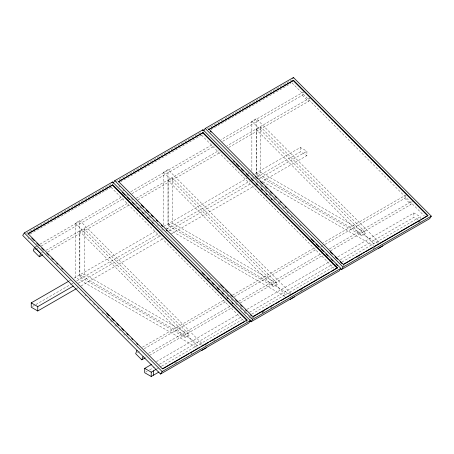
<?xml version="1.0" encoding="UTF-8"?>
<svg xmlns="http://www.w3.org/2000/svg" width="454" height="454" viewBox="0 0 454 454"><rect width="100%" height="100%" fill="white"/><g stroke="black" fill="none" stroke-linecap="round" stroke-linejoin="round"><path stroke-width="0.34" stroke-dasharray="2.27 1.7" d="M222.71 141.273L302.415 95.255L303.686 91.901L220.916 139.69M228.754 147.454L308.533 101.39L309.804 98.036L227.034 145.825M325.126 244.297L404.832 198.279L406.114 194.931L323.344 242.72M330.552 250.841L410.949 204.431L412.226 201.082M30.106 234.048L111.082 187.298L112.098 185.72M120.56 181.827L201.536 135.071L202.552 133.493M251.919 318.05L252.594 316.994M26.377 233.282L110.952 184.455M115.605 181.765L129.089 173.978M129.702 173.627L201.406 132.227M207.285 128.834L224.446 118.925M225.059 118.573L291.86 80.006M211.014 129.6L290.764 83.559M199.493 349.058L75.364 277.388L75.364 223.13L79.779 220.582L202.773 344.353M163.616 225.031L163.616 172.179L168.025 169.631L291.02 293.403M251.862 170.556L251.862 121.229L256.277 118.681L379.272 242.453M35.14 246.942L36.365 246.238L37.41 247.226M40.043 244.11L122.813 196.327M130.786 191.724L212.943 144.287M34.481 249.944L36.32 248.883M36.933 248.531L38.159 247.822M41.223 246.051L123.999 198.267M131.966 193.665L214.736 145.876M41.257 253.082L42.483 252.373M46.16 250.25L128.936 202.461M136.291 198.211L219.061 150.427M79.864 231.5L84.274 228.952L189.573 334.91L185.158 337.458L79.864 276.668L79.864 231.5L185.158 337.458M168.111 180.55L172.526 178.002L277.825 283.96L273.41 286.508L168.111 225.717L168.111 180.55L273.41 286.508M256.362 129.6L260.772 127.052L366.072 233.01L361.662 235.558L256.362 174.767L256.362 129.6L361.662 235.558M47.715 251.976L130.565 204.141M137.931 199.891L220.775 152.056M69.252 280.918L70.478 280.209M74.155 278.086L156.318 230.655M163.616 226.438L247.061 178.263M251.862 175.488L300.4 147.465L306.91 151.227L306.91 155.58L262.111 181.441M79.864 276.668L84.274 274.12L189.573 334.91M168.111 225.717L172.526 223.169L277.825 283.96M256.362 174.767L260.772 172.219L366.072 233.01M32.467 306.507L71.091 284.21M71.704 283.852L72.929 283.148M76.612 281.02L159.382 233.237M166.737 228.986L249.513 181.197M257.48 176.6L300.4 151.818L306.91 155.58M78.219 283.262L160.988 235.473M168.956 230.87L251.119 183.439M259.086 178.836L306.91 151.227M76.777 288.443L78.003 287.734M81.073 285.963L163.922 238.134M171.289 233.878L254.132 186.049M142.471 347.145L224.628 299.708M232.601 295.106L315.371 247.322M137.511 352.616L139.963 351.197M144.258 348.723L226.415 301.286M234.383 296.683L316.546 249.252M320.836 246.772L324.514 244.649M148.583 353.291L230.746 305.86M238.713 301.257L321.483 253.468M329.456 248.866L411.613 201.434M149.514 355.363L232.363 307.534M240.342 302.926L323.191 255.097M156.363 361.656L239.133 313.867M247.107 309.265L329.876 261.476M337.85 256.873L413.872 212.983L420.387 216.74L420.387 218.607M145.938 372.025L147.164 371.315M149.621 369.902L154.525 367.07M159.428 364.239L241.585 316.801M249.558 312.199L332.328 264.415M340.301 259.813L413.872 217.335L418.021 219.725M156.743 368.954L161.329 366.304M161.647 366.123L243.191 319.043M251.777 314.083L334.547 266.299M341.907 262.049L420.387 216.74M246.096 321.716L249.779 319.588M250.392 319.236L252.237 318.175M252.85 317.817L254.688 316.756M262.054 312.505L263.893 311.438M300.718 290.18L301.944 289.476M343.059 265.738L344.291 265.028M373.131 248.372L374.357 247.663M418.543 222.154L419.774 221.444M174.898 363.177L176.737 362.116M190.845 353.972L192.07 353.263M205.571 345.471L206.797 344.762M213.545 340.869L214.77 340.159M262.281 312.727L264.126 311.665M270.261 308.124L272.099 307.063M300.934 290.412L302.16 289.703M357.644 257.668L359.489 256.606M373.597 248.463L374.822 247.753M418.991 222.25L420.222 221.541M377.859 243.14L256.277 172.94L256.277 118.681M262.917 181.872L373.449 245.688M290.225 294.442L168.025 223.89L168.025 169.631M166.068 227.857L285.197 296.638M201.36 345.04L79.779 274.84L79.779 220.582M302.415 95.255L308.533 101.39M291.99 82.849L424.354 215.991M404.832 198.279L410.949 204.431M251.862 121.229L374.856 245.001M248.293 172.923L249.291 173.927M252.787 177.446L253.786 178.45M256.782 181.464L257.781 182.468M260.778 185.487L262.276 186.991M265.278 190.005L266.776 191.514M269.273 194.028L270.771 195.532M273.768 198.546L275.266 200.055M278.262 203.069L279.76 204.578M282.757 207.591L283.756 208.596M286.752 211.609L288.25 213.119M291.247 216.132L292.245 217.137M299.742 224.673L300.741 225.678M201.536 135.071L333.9 268.218M163.616 172.179L286.61 295.951M118.874 185.958L119.879 186.963M122.875 189.976L123.874 190.981M126.87 194L128.368 195.504M131.365 198.517L132.863 200.027M135.859 203.04L136.858 204.045M139.855 207.064L141.353 208.568M144.349 211.581L145.847 213.091M148.844 216.104L150.342 217.614M152.845 220.122L154.343 221.631M157.339 224.645L158.338 225.649M161.834 229.168L162.833 230.172M210.281 277.905L211.28 278.909M218.777 286.446L219.776 287.45M222.772 290.464L224.27 291.973M227.267 294.986L228.765 296.49M231.262 299.004L232.76 300.514M235.757 303.527L237.255 305.037M240.251 308.05L241.749 309.554M244.246 312.068L245.745 313.578M248.747 316.591L250.245 318.095M111.082 187.298L243.446 320.439M75.364 223.13L198.358 346.901M27.921 237.68L28.92 238.685M84.864 294.958L85.863 295.963M89.359 299.481L90.357 300.486M93.354 303.499L94.852 305.009M97.349 307.517L98.847 309.026M101.844 312.04L103.347 313.549M106.344 316.563L107.842 318.067M110.339 320.581L111.837 322.09M114.834 325.104L116.332 326.608M119.328 329.627L120.327 330.631M123.823 334.144L124.822 335.154M127.818 338.168L128.817 339.172M413.872 212.983L413.872 217.335M300.4 147.465L300.4 151.818M260.772 127.052L260.772 172.219M172.526 178.002L172.526 223.169M84.274 228.952L84.274 274.12"/><path stroke-width="0.68" d="M39.373 256.788L40.644 253.434L34.527 247.299L33.255 250.653L39.373 256.788L42.807 254.808M136.955 350.329L135.672 353.677L141.784 359.829L145.218 357.843M141.784 359.829L143.067 356.481M24.306 232.908L22.7 235.405L160.534 374.051L248.786 323.1L250.387 320.603L112.552 181.958L24.306 232.908L162.14 371.554L250.387 320.603M111.911 182.956L112.552 181.958M113.154 183.178L114.76 180.686L203.012 129.736L340.846 268.376L339.24 270.873L250.988 321.824L249.989 320.819M112.433 185.192L112.688 184.801L247.05 319.956L246.8 320.342L112.433 185.192L27.779 234.065M203.142 132.579L118.233 181.844L203.142 132.579L337.504 267.729L331.119 271.662M202.365 130.729L203.012 129.736M203.613 130.956L205.214 128.459L293.466 77.509L431.3 216.155L429.694 218.652L341.448 269.602L340.449 268.598M293.596 80.352L208.687 129.617L293.596 80.352L427.957 215.508L421.573 219.435M292.824 78.508L293.466 77.509M160.534 374.051L162.14 371.554M250.988 321.824L252.594 319.327L340.846 268.376M341.448 269.602L343.048 267.105L431.3 216.155M112.688 184.801L28.029 233.679L162.39 368.83L247.05 319.956M76.164 288.801L37.75 310.979L31.241 307.216L31.241 302.863L68.639 281.27M31.241 302.863L37.75 306.626L73.31 286.094M158.957 372.03L151.227 376.491L144.713 372.734L144.713 368.381L151.46 364.488M144.713 368.381L151.227 372.138L156.131 369.306M337.504 267.729L252.844 316.608L118.483 181.452M427.957 215.508L343.303 264.381L208.936 129.231M162.753 368.864L189.131 353.638M190.362 352.928L197.723 348.678M198.948 347.968L200.174 347.259M201.4 346.555L208.761 342.305M209.992 341.595L244.956 321.404M253.207 316.642L268.547 307.789M269.772 307.08L274.068 304.6M275.294 303.891L279.59 301.411M280.816 300.707L329.893 272.372M343.667 264.421L353.479 258.752M354.705 258.042L362.071 253.792M363.296 253.082L364.522 252.379M365.748 251.669L373.109 247.419M374.34 246.709L409.304 226.523M410.529 225.814L420.347 220.145M201.86 350.42L206.275 347.872M290.112 299.47L294.521 296.922M378.358 248.52L382.773 245.972M293.346 80.744L427.708 215.894M210.185 131.127L211.184 132.131M255.142 176.345L257.639 178.859M260.136 181.367L262.633 183.881M265.13 186.395L267.128 188.404M270.124 191.418L272.122 193.427M275.118 196.44L276.617 197.95M280.118 201.468L281.117 202.473M285.112 206.491L286.111 207.495M330.064 251.709L332.561 254.223M335.058 256.731L337.555 259.245M340.052 261.759L342.049 263.768M205.214 128.459L343.048 267.105M233.577 161.096L234.576 162.101M236.074 163.605L239.071 166.624M241.068 168.633L243.565 171.141M246.062 173.655L248.559 176.163M251.056 178.677L253.054 180.686M256.05 183.7L257.549 185.209M261.044 188.722L262.543 190.232M266.038 193.75L267.037 194.755M271.032 198.773L272.031 199.777M310.984 238.957L313.981 241.971M315.978 243.98L318.975 246.993M320.972 249.008L323.469 251.516M325.966 254.03L327.964 256.039M330.96 259.052L332.958 261.061M335.954 264.075L337.453 265.584M202.893 132.965L337.254 268.121M141.211 204.953L143.708 207.467M146.205 209.981L148.702 212.489M151.199 215.003L153.197 217.012M156.193 220.025L157.691 221.535M161.187 225.053L162.685 226.557M166.187 230.076L167.186 231.08M220.627 284.84L223.623 287.853M225.621 289.868L228.118 292.376M230.621 294.89L232.618 296.899M235.615 299.912L237.612 301.921M240.609 304.94L242.107 306.444M245.603 309.963L246.601 310.967M250.597 314.985L251.595 315.99M114.76 180.686L252.594 319.327M122.143 192.224L125.139 195.237M127.137 197.246L129.634 199.754M132.131 202.268L134.129 204.277M137.125 207.291L139.123 209.3M142.119 212.313L143.617 213.823M147.113 217.341L148.611 218.845M152.107 222.364L153.106 223.368M202.047 272.593L204.544 275.107M207.041 277.621L209.538 280.129M212.035 282.643L214.033 284.652M217.029 287.666L219.027 289.675M222.023 292.688L223.521 294.198M227.017 297.711L228.016 298.715M232.011 302.739L233.01 303.743M31.774 238.089L34.271 240.597M36.768 243.111L39.265 245.625M41.762 248.134L43.76 250.143M46.756 253.162L48.754 255.171M51.75 258.184L53.254 259.694M56.75 263.207L57.749 264.211M61.744 268.235L62.743 269.239M106.696 313.453L109.193 315.961M111.69 318.475L114.187 320.989M116.689 323.498L118.687 325.507M121.683 328.526L123.681 330.535M126.677 333.548L128.176 335.058M131.671 338.571L132.67 339.575M136.665 343.599L137.664 344.603M153.429 370.867L153.429 375.214M151.227 372.138L151.227 376.491M37.75 306.626L37.75 310.979"/></g></svg>
